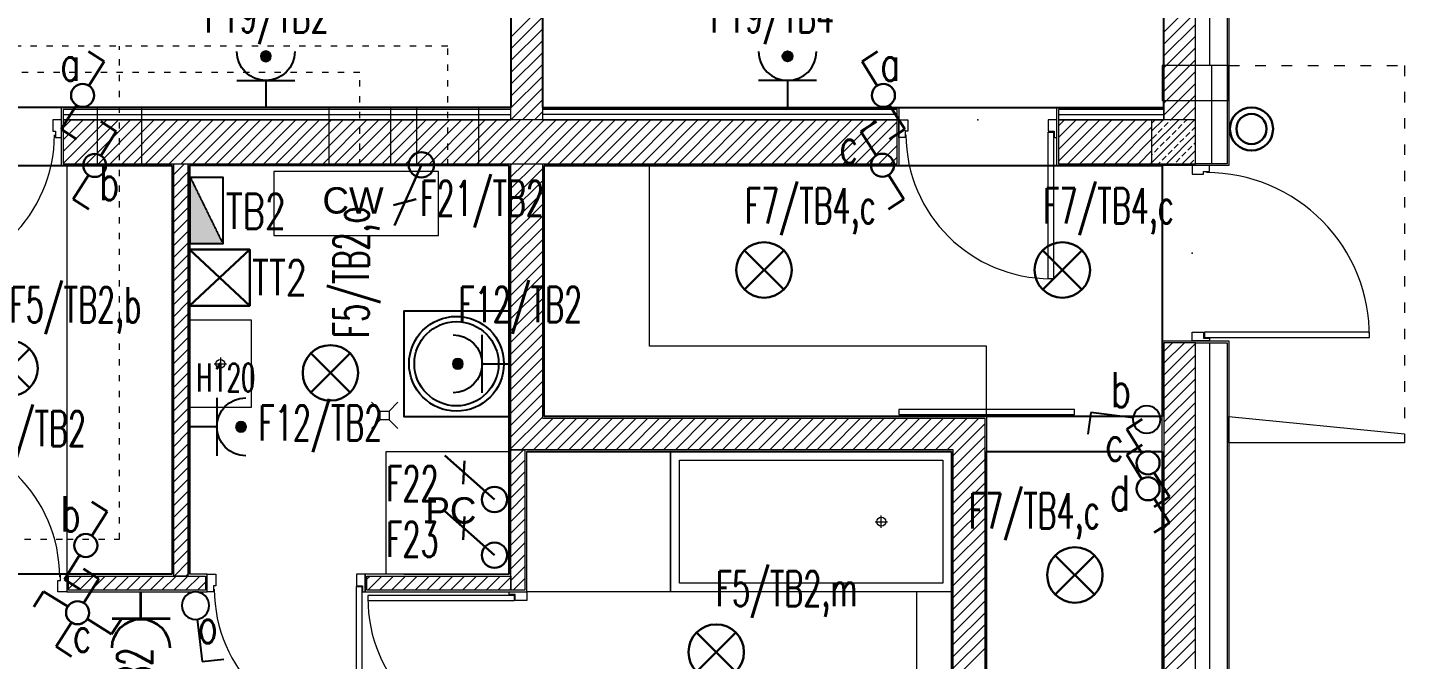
# Model space of a CAD drawing. Header units: millimetres. Extents: x 1780 to 154263, y -7240 to 17216.
# Drawn here: x 67474 to 68259, y 3984 to 4345 of the extents above; entities that cross this region are included whole.
import ezdxf

# ---------------------------------------------------------------- set-up
doc = ezdxf.new("R2010")
doc.units = ezdxf.units.MM
doc.linetypes.add('ACAD_ISO03W100', pattern=[30, 12, -18])
doc.linetypes.add('DASHED2', pattern=[0.375, 0.25, -0.125])
for name, color, linetype, lineweight in [('2d_SX_aranżacja drukowana', 200, 'Continuous', 5), ('2d_SX_aranżacja niedrukowana', 191, 'Continuous', 5), ('2d_SX_gruba przekroje', 90, 'Continuous', 20), ('2d_SX_instalacje', 200, 'Continuous', 9), ('2d_SX_instalacje szkic - wentylacja nawiew', 170, 'Continuous', 5), ('2d_SX_instalacje szkic - wentylacja wywiew', 14, 'Continuous', 5), ('2d_SX_przebicia', 96, 'Continuous', 13), ('2d_SX_stolarka drzwiowa', 211, 'Continuous', 5), ('2d_SX_stolarka okznaczenia', 251, 'Continuous', 5), ('2d_SX_szraf', 251, 'Continuous', 0), ('2d_SX_warstwy', 181, 'Continuous', 9), ('2d_SX_widok', 10, 'Continuous', 9)]:
    doc.layers.add(name, color=color, linetype=linetype, lineweight=lineweight)
doc.layers.add('2d_SX_powierzchnia', color=251, linetype='Continuous', plot=False)
doc.layers.add('2d_SX_rewizja 18 września', color=210, linetype='Continuous')
doc.layers.add('60 instalacje elektryka', color=10, linetype='Continuous')
doc.styles.add('OPIS', font='simplex.shx', dxfattribs={"width": 0.7, "height": 4})
doc.linetypes.add('ZIGZAG', pattern='A,0.00254,-5.08,[131,ltypeshp.shx,S=5.08,R=0,X=-5.08,Y=0],-10.16,[131,ltypeshp.shx,S=5.08,R=180,X=5.08,Y=0],-5.08', length=20.32254)

# ---------------------------------------------------------------- blocks, each defined once
blk = doc.blocks.new('PDKLD A0')
at = {"color": 8}
for q in [(73555.94, -14968.08), (73555.94, -15028.08)]:
    blk.add_line((73555.94, -15028.08), q, dxfattribs=at)
blk.add_lwpolyline([(73555.94, -15028.08), (73555.94, -14968.08), (73495.94, -14968.08), (73495.94, -15028.08), (73555.94, -15028.08)], close=True, dxfattribs=at)
for radius in [27, 24]:
    blk.add_circle((73525.94, -14998.08), radius, dxfattribs=at)
at = {"layer": '2d_SX_aranżacja drukowana', "color": 8, "ltscale": 5}
for p, q in [((73373.94, -14955.08), (73373.94, -14885.08)), ((73373.94, -14885.08), (73443.94, -14885.08)), ((73539.35, -14885.08), (73459.35, -14885.08)), ((73515.62, -14888.46), (73421.92, -14888.46)), ((73421.92, -14888.46), (73421.92, -14924.96)), ((73515.62, -14924.96), (73515.62, -14888.46)), ((73421.92, -14924.96), (73515.62, -14924.96)), ((73485.94, -15118.08), (73485.94, -15048.08)), ((73485.94, -15048.08), (73555.94, -15048.08))]:
    blk.add_line(p, q, dxfattribs=at)
at = {"layer": '2d_SX_aranżacja drukowana', "color": 8}
for p, q in [((73565.94, -15048.08), (73647.94, -15048.08)), ((73565.94, -15128.08), (73565.94, -15048.08)), ((73647.94, -15048.08), (73647.94, -15128.08)), ((73647.94, -15128.08), (73647.94, -15048.08)), ((73647.94, -15048.08), (73807.94, -15048.08)), ((73807.94, -15048.08), (73807.94, -15128.08)), ((73652.94, -15123.08), (73652.94, -15053.08)), ((73652.94, -15053.08), (73802.94, -15053.08)), ((73802.94, -15053.08), (73802.94, -15123.08)), ((73764.44, -15088.08), (73771.44, -15088.08)), ((73767.94, -15091.58), (73767.94, -15084.58)), ((73647.94, -15128.08), (73565.94, -15128.08)), ((73807.94, -15128.08), (73647.94, -15128.08)), ((73802.94, -15123.08), (73652.94, -15123.08)), ((73787.94, -15128.08), (73787.94, -15128.08)), ((73787.94, -15128.08), (73787.94, -15128.08)), ((73787.94, -15128.08), (73787.94, -15128.08)), ((73787.94, -15128.08), (73787.94, -15228.08))]:
    blk.add_line(p, q, dxfattribs=at)
at = {"layer": '2d_SX_aranżacja drukowana', "color": 8, "ltscale": 5}
blk.add_lwpolyline([(73408.94, -15023.08), (73373.94, -15023.08), (73373.94, -14973.08), (73408.94, -14973.08)], close=True, dxfattribs=at)
for points in [[(73391.44, -14994.58), (73391.44, -15001.58)], [(73387.94, -14998.08), (73394.94, -14998.08)]]:
    blk.add_lwpolyline(points, dxfattribs=at)
blk.add_circle((73391.44, -14998.08), 2.5, dxfattribs=at)
at = {"layer": '2d_SX_aranżacja drukowana', "color": 8}
blk.add_circle((73767.94, -15088.08), 2.5, dxfattribs=at)
at = {"layer": '2d_SX_aranżacja niedrukowana', "color": 8}
for p, q in [((73303.94, -14885.08), (73303.94, -15128.08)), ((73635.94, -14885.08), (73575.94, -14885.08)), ((73575.94, -14885.08), (73575.94, -15028.08)), ((73635.94, -14988.08), (73635.94, -14885.08)), ((73555.94, -15118.08), (73555.94, -14968.08)), ((73555.94, -15118.08), (73555.94, -14968.08)), ((73827.94, -14988.08), (73635.94, -14988.08)), ((73827.94, -15028.08), (73827.94, -14988.08)), ((73495.94, -15118.08), (73555.94, -15118.08)), ((73495.94, -15118.08), (73555.94, -15118.08))]:
    blk.add_line(p, q, dxfattribs=at)
at = {"layer": '2d_SX_gruba przekroje', "color": 8}
for p, q in [((73965.94, -14234.08), (73965.94, -14885.08)), ((73556.94, -14852.08), (73556.94, -14271.08)), ((73574.94, -14271.08), (73574.94, -14852.08)), ((73928.94, -14852.08), (73928.94, -14271.08)), ((73300.94, -14885.08), (73300.94, -14852.08)), ((73300.94, -14852.08), (73556.94, -14852.08)), ((73574.94, -14852.08), (73777.96, -14852.08)), ((73777.96, -14852.08), (73777.96, -14885.08)), ((73867.96, -14852.08), (73928.94, -14852.08)), ((73867.96, -14885.08), (73867.96, -14852.08)), ((73363.94, -14885.08), (73300.94, -14885.08)), ((73363.94, -14885.08), (73363.94, -15118.08)), ((73373.94, -15118.08), (73373.94, -14885.08)), ((73555.94, -14885.08), (73373.94, -14885.08)), ((73555.94, -15048.08), (73555.94, -14885.08)), ((73575.94, -14885.08), (73575.94, -15028.08)), ((73777.96, -14885.08), (73575.94, -14885.08)), ((73965.94, -14885.08), (73867.96, -14885.08)), ((73927.94, -15593.08), (73927.94, -14985.08)), ((73927.94, -14985.08), (73965.94, -14985.08)), ((73965.94, -14985.08), (73965.94, -15631.08)), ((73575.94, -15028.08), (73827.94, -15028.08)), ((73827.94, -15028.08), (73827.94, -15288.08)), ((73555.94, -15048.08), (73555.94, -15118.08)), ((73555.94, -15048.08), (73555.94, -15118.08)), ((73565.94, -15128.08), (73565.94, -15048.08)), ((73807.94, -15048.08), (73565.94, -15048.08)), ((73807.94, -15248.08), (73807.94, -15048.08)), ((73363.94, -15118.08), (73303.94, -15118.08)), ((73303.94, -15118.08), (73303.94, -15128.08)), ((73383.94, -15118.08), (73373.94, -15118.08)), ((73383.94, -15128.08), (73383.94, -15118.08)), ((73555.94, -15118.08), (73473.94, -15118.08)), ((73473.94, -15118.08), (73473.94, -15128.08)), ((73555.94, -15118.08), (73473.94, -15118.08)), ((73303.94, -15128.08), (73383.94, -15128.08)), ((73473.94, -15128.08), (73555.94, -15128.08)), ((73555.94, -15128.08), (73565.94, -15128.08))]:
    blk.add_line(p, q, dxfattribs=at)
at = {"layer": '2d_SX_instalacje', "color": 8}
for points in [[(73482.5, -15025.01), (73477.5, -15020.01)], [(73487.5, -15025.01), (73492.5, -15020.01)], [(73482.5, -15030.01), (73477.5, -15035.01)], [(73487.5, -15030.01), (73492.5, -15035.01)]]:
    blk.add_lwpolyline(points, dxfattribs=at)
blk.add_lwpolyline([(73482.5, -15030.01), (73482.5, -15025.01), (73487.5, -15025.01), (73487.5, -15030.01)], close=True, dxfattribs=at)
at = {"layer": '2d_SX_instalacje szkic - wentylacja nawiew', "color": 8, "linetype": 'ACAD_ISO03W100', "ltscale": 0.3}
for p, q in [((73470.94, -14832.08), (73165.94, -14832.08)), ((73470.94, -14885.08), (73470.94, -14832.08))]:
    blk.add_line(p, q, dxfattribs=at)
at = {"layer": '2d_SX_instalacje szkic - wentylacja wywiew', "color": 8, "linetype": 'ACAD_ISO03W100', "ltscale": 0.3}
for p, q in [((73520.94, -14817.08), (73218.94, -14817.08)), ((73333.94, -15098.08), (73333.94, -14817.08)), ((73520.94, -14885.08), (73520.94, -14817.08)), ((72973.94, -15098.08), (73303.94, -15098.08)), ((73303.94, -15098.08), (73333.94, -15098.08))]:
    blk.add_line(p, q, dxfattribs=at)
at = {"layer": '2d_SX_powierzchnia', "color": 8}
for p, q in [((73556.94, -14272.08), (73556.94, -14852.08)), ((73574.94, -14272.08), (73574.94, -14852.08)), ((73928.94, -14852.08), (73928.94, -14272.08)), ((73556.94, -14852.08), (73202.94, -14852.08)), ((73574.94, -14852.08), (73928.94, -14852.08)), ((73203.94, -14885.08), (73300.94, -14885.08)), ((73300.94, -14885.08), (73300.94, -14885.08)), ((73300.94, -14885.08), (73363.94, -14885.08)), ((73363.94, -14885.08), (73363.94, -15118.08)), ((73555.94, -14885.08), (73373.94, -14885.08)), ((73373.94, -14885.08), (73373.94, -15118.08)), ((73555.94, -15118.08), (73555.94, -14885.08)), ((73555.94, -15118.08), (73555.94, -14885.08)), ((73575.94, -15028.08), (73575.94, -14885.08)), ((73575.94, -14885.08), (73927.94, -14885.08)), ((73927.94, -14885.08), (73927.94, -15028.08)), ((73827.94, -15028.08), (73575.94, -15028.08)), ((73927.94, -15028.08), (73827.94, -15028.08)), ((73827.94, -15028.08), (73827.94, -15028.08)), ((73565.94, -15048.08), (73807.94, -15048.08)), ((73807.94, -15048.08), (73807.94, -15248.08)), ((73827.94, -15181.08), (73827.94, -15048.08)), ((73827.94, -15048.08), (73927.94, -15048.08)), ((73927.94, -15048.08), (73927.94, -15181.08)), ((73363.94, -15118.08), (73203.94, -15118.08))]:
    blk.add_line(p, q, dxfattribs=at)
at = {"layer": '2d_SX_przebicia', "color": 8}
for p, q in [((73965.94, -14828.08), (73927.94, -14828.08)), ((73927.94, -14828.08), (73927.94, -14848.08)), ((73965.94, -14848.08), (73965.94, -14828.08)), ((73321.44, -14885.08), (73321.44, -14852.08)), ((73321.44, -14852.08), (73346.44, -14852.08)), ((73346.44, -14852.08), (73346.44, -14885.08)), ((73453.44, -14885.08), (73453.44, -14852.08)), ((73453.44, -14852.08), (73488.44, -14852.08)), ((73488.44, -14852.08), (73488.44, -14885.08)), ((73503.44, -14885.08), (73503.44, -14852.08)), ((73503.44, -14852.08), (73538.44, -14852.08)), ((73538.44, -14852.08), (73538.44, -14885.08)), ((73927.94, -14848.08), (73965.94, -14848.08)), ((73346.44, -14885.08), (73321.44, -14885.08)), ((73488.44, -14885.08), (73453.44, -14885.08)), ((73538.44, -14885.08), (73503.44, -14885.08))]:
    blk.add_line(p, q, dxfattribs=at)
at = {"layer": '2d_SX_stolarka drzwiowa', "color": 8}
for p, q in [((73300.94, -14859.08), (73295.94, -14859.08)), ((73295.94, -14859.08), (73295.94, -14865.58)), ((73300.94, -14869.08), (73300.94, -14859.08)), ((73777.96, -14869.08), (73777.96, -14859.08)), ((73777.96, -14859.08), (73782.96, -14859.08)), ((73782.96, -14859.08), (73782.96, -14865.58)), ((73867.96, -14859.08), (73862.96, -14859.08)), ((73862.96, -14859.08), (73862.96, -14865.58)), ((73867.96, -14869.08), (73867.96, -14859.08)), ((73295.94, -14865.58), (73297.44, -14865.58)), ((73297.44, -14865.58), (73297.44, -14869.08)), ((73297.44, -14869.08), (73300.94, -14869.08)), ((73781.46, -14869.08), (73777.96, -14869.08)), ((73782.96, -14865.58), (73781.46, -14865.58)), ((73781.46, -14865.58), (73781.46, -14869.08)), ((73862.96, -14865.58), (73866.46, -14865.58)), ((73862.96, -14949.58), (73862.96, -14866.08)), ((73862.96, -14866.08), (73865.96, -14866.08)), ((73865.96, -14866.08), (73865.96, -14949.58)), ((73866.46, -14865.58), (73866.46, -14869.08)), ((73866.46, -14869.08), (73867.96, -14869.08)), ((73954.94, -14885.08), (73944.94, -14885.08)), ((73944.94, -14885.08), (73944.94, -14890.08)), ((73954.94, -14888.58), (73954.94, -14885.08)), ((73944.94, -14890.08), (73951.44, -14890.08)), ((73951.44, -14890.08), (73951.44, -14888.58)), ((73951.44, -14888.58), (73954.94, -14888.58)), ((73865.96, -14949.58), (73862.96, -14949.58)), ((73944.94, -14985.08), (73944.94, -14980.08)), ((73944.94, -14980.08), (73951.44, -14980.08)), ((73951.44, -14980.08), (73951.44, -14983.58)), ((74045.96, -14980.08), (73951.95, -14980.08)), ((73951.95, -14980.08), (73951.95, -14983.08)), ((74045.96, -14983.08), (74045.96, -14980.08)), ((73954.94, -14985.08), (73944.94, -14985.08)), ((73951.44, -14983.58), (73954.94, -14983.58)), ((73951.95, -14983.08), (74045.96, -14983.08)), ((73954.94, -14983.58), (73954.94, -14985.08)), ((73877.96, -15024.08), (73777.95, -15024.08)), ((73777.95, -15024.08), (73777.95, -15027.08)), ((73777.95, -15027.08), (73877.96, -15027.08)), ((73877.96, -15027.08), (73877.96, -15024.08)), ((73298.94, -15128.08), (73298.94, -15121.58)), ((73298.94, -15121.58), (73300.44, -15121.58)), ((73300.44, -15118.08), (73303.94, -15118.08)), ((73300.44, -15121.58), (73300.44, -15118.08)), ((73303.94, -15118.08), (73303.94, -15128.08)), ((73383.94, -15128.08), (73383.94, -15118.08)), ((73383.94, -15118.08), (73388.94, -15118.08)), ((73388.94, -15118.08), (73388.94, -15124.58)), ((73473.94, -15118.08), (73468.94, -15118.08)), ((73468.94, -15118.08), (73468.94, -15124.58)), ((73473.94, -15128.08), (73473.94, -15118.08)), ((73303.94, -15128.08), (73298.94, -15128.08)), ((73387.44, -15128.08), (73383.94, -15128.08)), ((73388.94, -15124.58), (73387.44, -15124.58)), ((73387.44, -15124.58), (73387.44, -15128.08)), ((73468.94, -15124.58), (73472.44, -15124.58)), ((73468.94, -15208.58), (73468.94, -15125.08)), ((73468.94, -15125.08), (73471.94, -15125.08)), ((73471.94, -15125.08), (73471.94, -15208.58)), ((73472.44, -15124.58), (73472.44, -15128.08)), ((73472.44, -15128.08), (73473.94, -15128.08)), ((73558.94, -15130.08), (73475.44, -15130.08)), ((73475.44, -15130.08), (73475.44, -15133.08)), ((73555.94, -15129.58), (73555.94, -15128.08)), ((73555.94, -15128.08), (73565.94, -15128.08)), ((73559.44, -15129.58), (73555.94, -15129.58)), ((73558.94, -15133.08), (73558.94, -15130.08)), ((73559.44, -15133.08), (73559.44, -15129.58)), ((73565.94, -15128.08), (73565.94, -15133.08)), ((73475.44, -15133.08), (73558.94, -15133.08)), ((73565.94, -15133.08), (73559.44, -15133.08))]:
    blk.add_line(p, q, dxfattribs=at)
at = {"layer": '2d_SX_stolarka okznaczenia', "color": 8}
for centre, radius, start, end in [((73214.52, -14867.15), 82.43, 269.94923, 359.70246), ((73864.38, -14867.15), 82.43, 180.29754, 270.05077), ((73953.1, -14981.94), 92.85, 359.29324, 89.9404), ((73217.52, -15120.01), 82.43, 0.29754, 90.05077), ((73470.37, -15126.15), 82.43, 180.29754, 270.05077), ((73557.87, -15131.66), 82.43, 179.94923, 269.70246)]:
    blk.add_arc(centre, radius, start, end, dxfattribs=at)
for p in [(73822.96, -14859.08), (73944.94, -14935.08)]:
    blk.add_point(p, dxfattribs=at)
at = {"layer": '2d_SX_szraf', "color": 8, "linetype": 'ZIGZAG'}
for p, q in [((73954.94, -14245.08), (73954.94, -14828.08)), ((73955.94, -14828.08), (73955.94, -14884.08)), ((73955.94, -14884.08), (73955.94, -14884.08)), ((73954.94, -14986.08), (73954.94, -15620.08))]:
    blk.add_line(p, q, dxfattribs=at)
at = {"layer": '2d_SX_szraf', "color": 8, "linetype": 'Continuous'}
for p, q in [((73928.94, -14809.16), (73946.94, -14791.16)), ((73556.94, -14811.85), (73574.94, -14793.85)), ((73556.94, -14818.59), (73574.94, -14800.59)), ((73928.94, -14815.9), (73946.94, -14797.9)), ((73556.94, -14825.32), (73574.94, -14807.32)), ((73928.94, -14822.63), (73946.94, -14804.63)), ((73556.94, -14832.06), (73574.94, -14814.06)), ((73928.94, -14829.37), (73946.94, -14811.37)), ((73556.94, -14838.79), (73574.94, -14820.79)), ((73928.94, -14836.1), (73946.94, -14818.1)), ((73556.94, -14845.53), (73574.94, -14827.53)), ((73928.94, -14842.84), (73946.94, -14824.84)), ((73928.94, -14849.57), (73946.94, -14831.57)), ((73556.94, -14852.26), (73574.94, -14834.26)), ((73928.94, -14856.31), (73946.94, -14838.31)), ((73556.94, -14859), (73574.94, -14841)), ((73563.6, -14859.08), (73574.94, -14847.73)), ((73932.91, -14859.08), (73946.94, -14845.04)), ((73570.33, -14859.08), (73574.94, -14854.47)), ((73939.64, -14859.08), (73946.94, -14851.78)), ((73301.94, -14863.67), (73306.53, -14859.08)), ((73301.94, -14870.41), (73313.27, -14859.08)), ((73301.94, -14877.14), (73320, -14859.08)), ((73301.94, -14883.88), (73326.74, -14859.08)), ((73308.47, -14884.08), (73333.47, -14859.08)), ((73315.21, -14884.08), (73340.21, -14859.08)), ((73321.94, -14884.08), (73346.94, -14859.08)), ((73328.68, -14884.08), (73353.68, -14859.08)), ((73335.41, -14884.08), (73360.41, -14859.08)), ((73342.15, -14884.08), (73367.15, -14859.08)), ((73348.88, -14884.08), (73373.88, -14859.08)), ((73355.62, -14884.08), (73380.62, -14859.08)), ((73362.36, -14884.08), (73387.36, -14859.08)), ((73369.09, -14884.08), (73394.09, -14859.08)), ((73375.83, -14884.08), (73400.83, -14859.08)), ((73382.56, -14884.08), (73407.56, -14859.08)), ((73389.3, -14884.08), (73414.3, -14859.08)), ((73396.03, -14884.08), (73421.03, -14859.08)), ((73402.77, -14884.08), (73427.77, -14859.08)), ((73409.5, -14884.08), (73434.5, -14859.08)), ((73416.24, -14884.08), (73441.24, -14859.08)), ((73422.97, -14884.08), (73447.97, -14859.08)), ((73429.71, -14884.08), (73454.71, -14859.08)), ((73436.44, -14884.08), (73461.44, -14859.08)), ((73443.18, -14884.08), (73468.18, -14859.08)), ((73449.91, -14884.08), (73474.91, -14859.08)), ((73456.65, -14884.08), (73481.65, -14859.08)), ((73463.38, -14884.08), (73488.38, -14859.08)), ((73470.12, -14884.08), (73495.12, -14859.08)), ((73476.85, -14884.08), (73501.85, -14859.08)), ((73483.59, -14884.08), (73508.59, -14859.08)), ((73490.32, -14884.08), (73515.32, -14859.08)), ((73497.06, -14884.08), (73522.06, -14859.08)), ((73503.79, -14884.08), (73528.79, -14859.08)), ((73510.53, -14884.08), (73535.53, -14859.08)), ((73517.26, -14884.08), (73542.26, -14859.08)), ((73524, -14884.08), (73549, -14859.08)), ((73530.74, -14884.08), (73555.74, -14859.08)), ((73537.47, -14884.08), (73562.47, -14859.08)), ((73544.21, -14884.08), (73569.21, -14859.08)), ((73550.94, -14884.08), (73575.94, -14859.08)), ((73557.68, -14884.08), (73582.68, -14859.08)), ((73564.41, -14884.08), (73589.41, -14859.08)), ((73571.15, -14884.08), (73596.15, -14859.08)), ((73577.88, -14884.08), (73602.88, -14859.08)), ((73584.62, -14884.08), (73609.62, -14859.08)), ((73591.35, -14884.08), (73616.35, -14859.08)), ((73598.09, -14884.08), (73623.09, -14859.08)), ((73604.82, -14884.08), (73629.82, -14859.08)), ((73611.56, -14884.08), (73636.56, -14859.08)), ((73618.29, -14884.08), (73643.29, -14859.08)), ((73625.03, -14884.08), (73650.03, -14859.08)), ((73631.76, -14884.08), (73656.76, -14859.08)), ((73638.5, -14884.08), (73663.5, -14859.08)), ((73645.23, -14884.08), (73670.23, -14859.08)), ((73651.97, -14884.08), (73676.97, -14859.08)), ((73658.7, -14884.08), (73683.7, -14859.08)), ((73665.44, -14884.08), (73690.44, -14859.08)), ((73672.17, -14884.08), (73697.17, -14859.08)), ((73678.91, -14884.08), (73703.91, -14859.08)), ((73685.64, -14884.08), (73710.64, -14859.08)), ((73692.38, -14884.08), (73717.38, -14859.08)), ((73699.11, -14884.08), (73724.11, -14859.08)), ((73705.85, -14884.08), (73730.85, -14859.08)), ((73712.59, -14884.08), (73737.59, -14859.08)), ((73719.32, -14884.08), (73744.32, -14859.08)), ((73726.06, -14884.08), (73751.06, -14859.08)), ((73732.79, -14884.08), (73757.79, -14859.08)), ((73739.53, -14884.08), (73764.53, -14859.08)), ((73746.26, -14884.08), (73771.26, -14859.08)), ((73753, -14884.08), (73776.96, -14860.12)), ((73868.96, -14862.42), (73872.29, -14859.08)), ((73868.96, -14869.15), (73879.02, -14859.08)), ((73868.96, -14875.89), (73885.76, -14859.08)), ((73868.96, -14882.62), (73892.49, -14859.08)), ((73874.23, -14884.08), (73899.23, -14859.08)), ((73880.97, -14884.08), (73905.97, -14859.08)), ((73887.7, -14884.08), (73912.7, -14859.08)), ((73894.44, -14884.08), (73919.44, -14859.08)), ((73901.17, -14884.08), (73921.94, -14863.31)), ((73921.94, -14865.55), (73928.42, -14859.08)), ((73921.94, -14874.53), (73937.4, -14859.08)), ((73921.94, -14883.51), (73946.38, -14859.08)), ((73921.94, -14861.06), (73923.49, -14859.52)), ((73929.1, -14862.89), (73931.35, -14860.64)), ((73932.47, -14859.52), (73932.91, -14859.08)), ((73936.96, -14864.01), (73939.2, -14861.77)), ((73940.33, -14860.64), (73941.89, -14859.08)), ((73944.82, -14865.13), (73946.94, -14863)), ((73946.38, -14859.08), (73946.94, -14858.51)), ((73759.73, -14884.08), (73776.96, -14866.86)), ((73907.91, -14884.08), (73921.94, -14870.04)), ((73922.37, -14869.62), (73924.61, -14867.38)), ((73925.73, -14866.26), (73927.98, -14864.01)), ((73930.22, -14870.75), (73932.47, -14868.5)), ((73930.36, -14884.08), (73946.94, -14867.49)), ((73933.59, -14867.38), (73935.84, -14865.13)), ((73938.08, -14871.87), (73940.33, -14869.62)), ((73941.45, -14868.5), (73943.69, -14866.26)), ((73766.47, -14884.08), (73776.96, -14873.59)), ((73914.64, -14884.08), (73921.94, -14876.78)), ((73921.94, -14879.02), (73922.37, -14878.6)), ((73923.49, -14877.48), (73925.73, -14875.24)), ((73926.86, -14874.11), (73929.1, -14871.87)), ((73931.35, -14878.6), (73933.59, -14876.36)), ((73934.71, -14875.24), (73936.96, -14872.99)), ((73939.2, -14879.73), (73941.45, -14877.48)), ((73939.34, -14884.08), (73946.94, -14876.47)), ((73942.57, -14876.36), (73944.82, -14874.11)), ((73945.94, -14872.99), (73946.94, -14871.98)), ((73364.94, -14890.23), (73371.09, -14884.08)), ((73556.94, -14884.81), (73557.68, -14884.08)), ((73556.94, -14891.55), (73564.41, -14884.08)), ((73556.94, -14898.28), (73571.15, -14884.08)), ((73773.2, -14884.08), (73776.96, -14880.33)), ((73921.38, -14884.08), (73921.94, -14883.51)), ((73925.87, -14884.08), (73926.86, -14883.09)), ((73927.98, -14881.97), (73930.22, -14879.73)), ((73935.84, -14883.09), (73938.08, -14880.85)), ((73943.83, -14884.08), (73945.94, -14881.97)), ((73364.94, -14896.97), (73372.94, -14888.97)), ((73556.94, -14905.02), (73574.94, -14887.02)), ((73556.94, -14911.75), (73574.94, -14893.75)), ((73364.94, -14903.7), (73372.94, -14895.7)), ((73364.94, -14910.44), (73372.94, -14902.44)), ((73556.94, -14918.49), (73574.94, -14900.49)), ((73364.94, -14917.17), (73372.94, -14909.17)), ((73556.94, -14925.22), (73574.94, -14907.22)), ((73364.94, -14923.91), (73372.94, -14915.91)), ((73556.94, -14931.96), (73574.94, -14913.96)), ((73364.94, -14930.64), (73372.94, -14922.64)), ((73556.94, -14938.7), (73574.94, -14920.7)), ((73364.94, -14937.38), (73372.94, -14929.38)), ((73556.94, -14945.43), (73574.94, -14927.43)), ((73364.94, -14944.11), (73372.94, -14936.11)), ((73556.94, -14952.17), (73574.94, -14934.17)), ((73556.94, -14958.9), (73574.94, -14940.9)), ((73364.94, -14950.85), (73372.94, -14942.85)), ((73364.94, -14957.58), (73372.94, -14949.58)), ((73556.94, -14965.64), (73574.94, -14947.64)), ((73364.94, -14964.32), (73372.94, -14956.32)), ((73556.94, -14972.37), (73574.94, -14954.37)), ((73364.94, -14971.05), (73372.94, -14963.05)), ((73556.94, -14979.11), (73574.94, -14961.11)), ((73364.94, -14977.79), (73372.94, -14969.79)), ((73556.94, -14985.84), (73574.94, -14967.84)), ((73364.94, -14984.52), (73372.94, -14976.52)), ((73556.94, -14992.58), (73574.94, -14974.58)), ((73364.94, -14991.26), (73372.94, -14983.26)), ((73556.94, -14999.31), (73574.94, -14981.31)), ((73556.94, -15006.05), (73574.94, -14988.05)), ((73928.94, -14991.01), (73933.87, -14986.08)), ((73928.94, -14997.75), (73940.61, -14986.08)), ((73928.94, -15004.48), (73946.94, -14986.48)), ((73364.94, -14997.99), (73372.94, -14989.99)), ((73364.94, -15004.73), (73372.94, -14996.73)), ((73556.94, -15012.78), (73574.94, -14994.78)), ((73928.94, -15011.22), (73946.94, -14993.22)), ((73364.94, -15011.46), (73372.94, -15003.46)), ((73556.94, -15019.52), (73574.94, -15001.52)), ((73928.94, -15017.95), (73946.94, -14999.95)), ((73364.94, -15018.2), (73372.94, -15010.2)), ((73556.94, -15026.25), (73574.94, -15008.25)), ((73928.94, -15024.69), (73946.94, -15006.69)), ((73364.94, -15024.93), (73372.94, -15016.93)), ((73556.94, -15032.99), (73574.94, -15014.99)), ((73928.94, -15031.42), (73946.94, -15013.42)), ((73928.94, -15038.16), (73946.94, -15020.16)), ((73364.94, -15031.67), (73372.94, -15023.67)), ((73556.94, -15039.72), (73574.94, -15021.72)), ((73928.94, -15044.89), (73946.94, -15026.89)), ((73364.94, -15038.4), (73372.94, -15030.4)), ((73556.94, -15046.46), (73574.94, -15028.46)), ((73563.06, -15047.08), (73581.06, -15029.08)), ((73569.79, -15047.08), (73587.79, -15029.08)), ((73576.53, -15047.08), (73594.53, -15029.08)), ((73583.26, -15047.08), (73601.26, -15029.08)), ((73590, -15047.08), (73608, -15029.08)), ((73596.73, -15047.08), (73614.73, -15029.08)), ((73603.47, -15047.08), (73621.47, -15029.08)), ((73610.2, -15047.08), (73628.2, -15029.08)), ((73616.94, -15047.08), (73634.94, -15029.08)), ((73623.67, -15047.08), (73641.67, -15029.08)), ((73630.41, -15047.08), (73648.41, -15029.08)), ((73637.14, -15047.08), (73655.14, -15029.08)), ((73643.88, -15047.08), (73661.88, -15029.08)), ((73650.61, -15047.08), (73668.61, -15029.08)), ((73657.35, -15047.08), (73675.35, -15029.08)), ((73664.08, -15047.08), (73682.08, -15029.08)), ((73670.82, -15047.08), (73688.82, -15029.08)), ((73677.55, -15047.08), (73695.55, -15029.08)), ((73684.29, -15047.08), (73702.29, -15029.08)), ((73691.02, -15047.08), (73709.02, -15029.08)), ((73697.76, -15047.08), (73715.76, -15029.08)), ((73704.49, -15047.08), (73722.49, -15029.08)), ((73711.23, -15047.08), (73729.23, -15029.08)), ((73717.97, -15047.08), (73735.97, -15029.08)), ((73724.7, -15047.08), (73742.7, -15029.08)), ((73731.44, -15047.08), (73749.44, -15029.08)), ((73738.17, -15047.08), (73756.17, -15029.08)), ((73744.91, -15047.08), (73762.91, -15029.08)), ((73751.64, -15047.08), (73769.64, -15029.08)), ((73758.38, -15047.08), (73776.38, -15029.08)), ((73765.11, -15047.08), (73783.11, -15029.08)), ((73771.85, -15047.08), (73789.85, -15029.08)), ((73778.58, -15047.08), (73796.58, -15029.08)), ((73785.32, -15047.08), (73803.32, -15029.08)), ((73792.05, -15047.08), (73810.05, -15029.08)), ((73798.79, -15047.08), (73816.79, -15029.08)), ((73805.52, -15047.08), (73823.52, -15029.08)), ((73808.94, -15050.4), (73826.94, -15032.4)), ((73928.94, -15051.63), (73946.94, -15033.63)), ((73364.94, -15045.14), (73372.94, -15037.14)), ((73808.94, -15057.13), (73826.94, -15039.13)), ((73928.94, -15058.36), (73946.94, -15040.36)), ((73364.94, -15051.87), (73372.94, -15043.87)), ((73364.94, -15058.61), (73372.94, -15050.61)), ((73556.94, -15047.55), (73557.41, -15047.08)), ((73556.94, -15054.29), (73564.15, -15047.08)), ((73808.94, -15063.87), (73826.94, -15045.87)), ((73928.94, -15065.1), (73946.94, -15047.1)), ((73364.94, -15065.35), (73372.94, -15057.35)), ((73556.94, -15061.02), (73564.94, -15053.02)), ((73808.94, -15070.6), (73826.94, -15052.6)), ((73808.94, -15077.34), (73826.94, -15059.34)), ((73928.94, -15071.83), (73946.94, -15053.83)), ((73364.94, -15072.08), (73372.94, -15064.08)), ((73556.94, -15067.76), (73564.94, -15059.76)), ((73556.94, -15074.49), (73564.94, -15066.49)), ((73808.94, -15084.07), (73826.94, -15066.07)), ((73928.94, -15078.57), (73946.94, -15060.57)), ((73928.94, -15085.3), (73946.94, -15067.3)), ((73364.94, -15078.82), (73372.94, -15070.82)), ((73556.94, -15081.23), (73564.94, -15073.23)), ((73808.94, -15090.81), (73826.94, -15072.81)), ((73928.94, -15092.04), (73946.94, -15074.04)), ((73364.94, -15085.55), (73372.94, -15077.55)), ((73556.94, -15087.96), (73564.94, -15079.96)), ((73808.94, -15097.54), (73826.94, -15079.54)), ((73928.94, -15098.78), (73946.94, -15080.78)), ((73364.94, -15092.29), (73372.94, -15084.29)), ((73556.94, -15094.7), (73564.94, -15086.7)), ((73808.94, -15104.28), (73826.94, -15086.28)), ((73928.94, -15105.51), (73946.94, -15087.51)), ((73364.94, -15099.02), (73372.94, -15091.02)), ((73364.94, -15105.76), (73372.94, -15097.76)), ((73556.94, -15101.43), (73564.94, -15093.43)), ((73808.94, -15111.01), (73826.94, -15093.01)), ((73928.94, -15112.25), (73946.94, -15094.25)), ((73364.94, -15112.49), (73372.94, -15104.49)), ((73556.94, -15108.17), (73564.94, -15100.17)), ((73808.94, -15117.75), (73826.94, -15099.75)), ((73808.94, -15124.48), (73826.94, -15106.48)), ((73928.94, -15118.98), (73946.94, -15100.98)), ((73365.09, -15119.08), (73372.94, -15111.23)), ((73556.94, -15114.9), (73564.94, -15106.9)), ((73556.94, -15121.64), (73564.94, -15113.64)), ((73808.94, -15131.22), (73826.94, -15113.22)), ((73928.94, -15125.72), (73946.94, -15107.72)), ((73304.94, -15119.7), (73305.56, -15119.08)), ((73304.94, -15126.44), (73312.3, -15119.08)), ((73311.03, -15127.08), (73319.03, -15119.08)), ((73317.77, -15127.08), (73325.77, -15119.08)), ((73324.5, -15127.08), (73332.5, -15119.08)), ((73331.24, -15127.08), (73339.24, -15119.08)), ((73337.97, -15127.08), (73345.97, -15119.08)), ((73344.71, -15127.08), (73352.71, -15119.08)), ((73351.44, -15127.08), (73359.44, -15119.08)), ((73358.18, -15127.08), (73366.18, -15119.08)), ((73364.91, -15127.08), (73372.91, -15119.08)), ((73371.65, -15127.08), (73379.65, -15119.08)), ((73371.82, -15119.08), (73372.94, -15117.96)), ((73474.94, -15120.82), (73476.68, -15119.08)), ((73475.41, -15127.08), (73483.41, -15119.08)), ((73482.15, -15127.08), (73490.15, -15119.08)), ((73488.88, -15127.08), (73496.88, -15119.08)), ((73495.62, -15127.08), (73503.62, -15119.08)), ((73502.35, -15127.08), (73510.35, -15119.08)), ((73509.09, -15127.08), (73517.09, -15119.08)), ((73515.82, -15127.08), (73523.82, -15119.08)), ((73522.56, -15127.08), (73530.56, -15119.08)), ((73529.29, -15127.08), (73537.29, -15119.08)), ((73536.03, -15127.08), (73544.03, -15119.08)), ((73542.77, -15127.08), (73550.77, -15119.08)), ((73549.5, -15127.08), (73556.94, -15119.64)), ((73558.24, -15127.08), (73564.94, -15120.37)), ((73808.94, -15137.95), (73826.94, -15119.95)), ((73928.94, -15132.45), (73946.94, -15114.45)), ((73928.94, -15139.19), (73946.94, -15121.19)), ((73378.39, -15127.08), (73382.94, -15122.52)), ((73556.24, -15127.08), (73556.94, -15126.37)), ((73808.94, -15144.69), (73826.94, -15126.69)), ((73928.94, -15145.92), (73946.94, -15127.92)), ((73808.94, -15151.42), (73826.94, -15133.42)), ((73928.94, -15152.66), (73946.94, -15134.66)), ((73808.94, -15158.16), (73826.94, -15140.16)), ((73928.94, -15159.39), (73946.94, -15141.39)), ((73808.94, -15164.89), (73826.94, -15146.89)), ((73808.94, -15171.63), (73826.94, -15153.63)), ((73928.94, -15166.13), (73946.94, -15148.13)), ((73808.94, -15178.36), (73826.94, -15160.36)), ((73928.94, -15172.86), (73946.94, -15154.86)), ((73928.94, -15179.6), (73946.94, -15161.6))]:
    blk.add_line(p, q, dxfattribs=at)
at = {"layer": '2d_SX_szraf', "color": 8, "linetype": 'ZIGZAG', "ltscale": 0.5}
for p, q in [((73301.94, -14856.08), (73556.94, -14856.08)), ((73776.96, -14856.08), (73574.94, -14856.08)), ((73868.96, -14856.08), (73928.94, -14856.08))]:
    blk.add_line(p, q, dxfattribs=at)
at = {"layer": '2d_SX_warstwy', "color": 8}
for p, q in [((73964.94, -14235.08), (73964.94, -14828.08)), ((73946.94, -14884.08), (73946.94, -14253.08)), ((73556.94, -14859.08), (73556.94, -14271.08)), ((73574.94, -14271.08), (73574.94, -14859.08)), ((73928.94, -14271.08), (73928.94, -14859.08)), ((73964.94, -14828.08), (73946.94, -14828.08)), ((73964.94, -14828.08), (73964.94, -14884.08)), ((73556.94, -14853.08), (73301.94, -14853.08)), ((73301.94, -14853.08), (73301.94, -14859.08)), ((73556.94, -14859.08), (73556.94, -14853.08)), ((73776.96, -14853.08), (73574.94, -14853.08)), ((73574.94, -14853.08), (73574.94, -14859.08)), ((73776.96, -14859.08), (73776.96, -14853.08)), ((73928.94, -14853.08), (73868.96, -14853.08)), ((73868.96, -14853.08), (73868.96, -14859.08)), ((73928.94, -14859.08), (73928.94, -14853.08)), ((73301.94, -14859.08), (73556.94, -14859.08)), ((73776.96, -14859.08), (73301.94, -14859.08)), ((73301.94, -14859.08), (73301.94, -14884.08)), ((73574.94, -14859.08), (73556.94, -14859.08)), ((73574.94, -14859.08), (73776.96, -14859.08)), ((73776.96, -14884.08), (73776.96, -14859.08)), ((73868.96, -14859.08), (73928.94, -14859.08)), ((73928.94, -14859.08), (73868.96, -14859.08)), ((73868.96, -14859.08), (73868.96, -14884.08)), ((73946.94, -14859.08), (73921.94, -14859.08)), ((73921.94, -14859.08), (73921.94, -14884.08)), ((73946.94, -14884.08), (73946.94, -14859.08)), ((73301.94, -14884.08), (73776.96, -14884.08)), ((73364.94, -15119.08), (73364.94, -14884.08)), ((73364.94, -14884.08), (73372.94, -14884.08)), ((73372.94, -14884.08), (73372.94, -15119.08)), ((73556.94, -15047.08), (73556.94, -14884.08)), ((73556.94, -14884.08), (73574.94, -14884.08)), ((73574.94, -14884.08), (73574.94, -15029.08)), ((73868.96, -14884.08), (73946.94, -14884.08)), ((73921.94, -14884.08), (73946.94, -14884.08)), ((73964.94, -14884.08), (73946.94, -14884.08)), ((73946.94, -14986.08), (73928.94, -14986.08)), ((73928.94, -14986.08), (73928.94, -15594.08)), ((73946.94, -14986.08), (73964.94, -14986.08)), ((73946.94, -15612.08), (73946.94, -14986.08)), ((73964.94, -14986.08), (73964.94, -15630.08)), ((73574.94, -15029.08), (73826.94, -15029.08)), ((73826.94, -15029.08), (73826.94, -15262.08)), ((73808.94, -15047.08), (73556.94, -15047.08)), ((73556.94, -15047.08), (73564.94, -15047.08)), ((73556.94, -15127.08), (73556.94, -15047.08)), ((73564.94, -15047.08), (73564.94, -15127.08)), ((73808.94, -15262.08), (73808.94, -15047.08)), ((73304.94, -15127.08), (73304.94, -15119.08)), ((73304.94, -15119.08), (73382.94, -15119.08)), ((73372.94, -15119.08), (73364.94, -15119.08)), ((73382.94, -15119.08), (73382.94, -15127.08)), ((73474.94, -15127.08), (73474.94, -15119.08)), ((73474.94, -15119.08), (73556.94, -15119.08)), ((73556.94, -15119.08), (73556.94, -15127.08)), ((73382.94, -15127.08), (73304.94, -15127.08)), ((73556.94, -15127.08), (73474.94, -15127.08)), ((73564.94, -15127.08), (73556.94, -15127.08))]:
    blk.add_line(p, q, dxfattribs=at)
at = {"layer": '2d_SX_widok', "color": 8, "linetype": 'ACAD_ISO03W100', "ltscale": 0.5}
for p, q in [((73965.94, -14828.08), (74065.94, -14828.08)), ((74065.94, -14828.08), (74065.94, -15043.08)), ((74065.94, -15043.08), (73965.94, -15043.08))]:
    blk.add_line(p, q, dxfattribs=at)
at = {"layer": '2d_SX_widok', "color": 8}
for p, q in [((73965.94, -15028.08), (74065.94, -15038.08)), ((73965.94, -15043.08), (73965.94, -15028.08)), ((74065.94, -15043.08), (73965.94, -15043.08)), ((74065.94, -15038.08), (74065.94, -15043.08))]:
    blk.add_line(p, q, dxfattribs=at)
at = {"layer": '60 instalacje elektryka', "lineweight": 15, "char_height": 15, "width": 46.676, "attachment_point": 3, "style": 'OPIS'}
for s, insert in [('\\pxql;{\\W1;\\fArial|b0|i0|c238|p34;\\C8;CW}', (73496.27, -14897.46)), ('\\pxql;{\\W1;\\fArial|b0|i0|c238|p34;\\C8;PC}', (73554.88, -15074.15))]:
    blk.add_mtext(s, dxfattribs=dict(at, insert=insert))
blk = doc.blocks.new('lampa1')
at = {"layer": '60 instalacje elektryka', "lineweight": 30}
for p, q in [((2045.42, 2946.75), (2067.75, 2924.42)), ((2067.75, 2946.75), (2045.42, 2924.42))]:
    blk.add_line(p, q, dxfattribs=at)
blk.add_circle((2056.58, 2935.58), 15.79, dxfattribs=at)
blk = doc.blocks.new('wyl jednbieg')
at = {"layer": '60 instalacje elektryka', "lineweight": 30}
for p, q in [((2059.79, 3882.77), (2066.28, 3897.38)), ((2066.28, 3897.38), (2075.69, 3893.31))]:
    blk.add_line(p, q, dxfattribs=at)
blk.add_circle((2057.17, 3876.88), 6.45, dxfattribs=at)
blk = doc.blocks.new('schodowy')
blk.add_blockref('wyl jednbieg', (82.33, 4.2))
at = {"rotation": 180}
blk.add_blockref('wyl jednbieg', (4196.68, 7757.96), dxfattribs=at)
blk = doc.blocks.new('jednobiegunowy')
at = {"layer": '60 instalacje elektryka'}
for p, q in [((2190.56, 2793.4), (2200.02, 2802.78)), ((2200.02, 2802.78), (2204.88, 2797.97))]:
    blk.add_line(p, q, dxfattribs=at)
blk.add_circle((2187.5, 2790.37), 4.3, dxfattribs=at)
blk = doc.blocks.new('gniazdo')
at = {"layer": '60 instalacje elektryka', "lineweight": 35}
for p, q in [((1911.13, 1039.39), (1911.13, 1043.76)), ((1911.13, 1041.58), (1909.09, 1041.58))]:
    blk.add_line(p, q, dxfattribs=at)
blk.add_arc((1913.32, 1041.58), 2.18, 90, 270, dxfattribs=at)
blk = doc.blocks.new('gniazdo IP44')
at = {"layer": '60 instalacje elektryka'}
h = blk.add_hatch(color=256, dxfattribs=at)
h.dxf.hatch_style = 1
edge = h.paths.add_edge_path()
edge.add_arc((1758.87, 20893.39), 2.87, 0, 360)
at = {"layer": '60 instalacje elektryka', "lineweight": 25}
for p, q in [((1775.37, 20879.59), (1742.37, 20879.59)), ((1758.87, 20879.59), (1758.87, 20864.16))]:
    blk.add_line(p, q, dxfattribs=at)
at = {"layer": '60 instalacje elektryka'}
blk.add_circle((1758.87, 20893.39), 2.87, dxfattribs=at)
at = {"layer": '60 instalacje elektryka', "lineweight": 25}
blk.add_arc((1758.87, 20896.09), 16.5, 180, 0, dxfattribs=at)
blk = doc.blocks.new('przyc dzwon')
at = {"layer": '60 instalacje elektryka', "lineweight": 30}
for radius in [12.29, 8.6]:
    blk.add_circle((1849.39, 2121.08), radius, dxfattribs=at)
blk = doc.blocks.new('wyp1f')
at = {"layer": '60 instalacje elektryka', "linetype": 'ByBlock'}
h = blk.add_hatch(color=256, dxfattribs=at)
h.dxf.hatch_style = 1
edge = h.paths.add_edge_path()
edge.add_arc((71861.09, -8614.48), 7.23, 162.83573, 162.83573)
at = {"layer": '60 instalacje elektryka', "linetype": 'ByBlock', "lineweight": 30}
for p, q in [((71881.72, -8646.18), (71861.09, -8614.48)), ((71880.43, -8634.61), (71867.13, -8633.35))]:
    blk.add_line(p, q, dxfattribs=at)
blk.add_circle((71861.09, -8614.48), 7.23, dxfattribs=at)
blk = doc.blocks.new('TB1')
at = {"linetype": 'DASHED2'}
blk.add_hatch(color=1, dxfattribs=at).paths.add_polyline_path([(2274.41, 2644.78), (2237.65, 2626.74), (2237.65, 2644.78)])
at = {"color": 1, "linetype": 'DASHED2'}
for p, q in [((2237.65, 2626.74), (2237.65, 2644.78)), ((2237.65, 2644.78), (2274.41, 2644.78)), ((2274.41, 2644.78), (2237.65, 2626.74))]:
    blk.add_line(p, q, dxfattribs=at)
at = {"color": 1}
blk.add_lwpolyline([(2237.65, 2644.78), (2274.41, 2644.78), (2274.41, 2626.74), (2237.65, 2626.74)], close=True, dxfattribs=at)

msp = doc.modelspace()

# ---------------------------------------------------------------- hatches: boundary and pattern name
at = {"layer": '60 instalacje elektryka', "linetype": 'ByBlock'}
h = msp.add_hatch(color=256, dxfattribs=at)
h.dxf.hatch_style = 1
edge = h.paths.add_edge_path()
edge.add_arc((67698.66, 4266.35), 7.23, 26.44977, 26.44977, ccw=False)

# ---------------------------------------------------------------- linework, layer by layer
at = {"layer": '60 instalacje elektryka', "linetype": 'ByBlock', "lineweight": 30}
for p, q in [((67683.42, 4231.74), (67698.66, 4266.35)), ((67682.82, 4243.36), (67695.74, 4246.75))]:
    msp.add_line(p, q, dxfattribs=at)
at = {"layer": '60 instalacje elektryka', "lineweight": 30}
msp.add_lwpolyline([(67566.64, 4218.02), (67600.89, 4218.02), (67600.89, 4185.98), (67566.64, 4185.98)], close=True, dxfattribs=at)
msp.add_lwpolyline([(67566.64, 4185.98), (67600.89, 4218.02), (67566.64, 4218.02), (67600.89, 4185.98)], dxfattribs=at)
at = {"layer": '60 instalacje elektryka', "linetype": 'ByBlock', "lineweight": 30}
msp.add_circle((67698.66, 4266.35), 7.23, dxfattribs=at)

# ---------------------------------------------------------------- block references
at = {"xscale": 1.037316055007232, "yscale": 1.037316055007232, "zscale": 1.037316055007232, "rotation": 89.99999999999986}
msp.add_blockref('TB1', (70310.37, 1900.06), dxfattribs=at)
at = {"layer": '2d_SX_rewizja 18 września'}
msp.add_blockref('PDKLD A0', (-5807.3, 19151.02), dxfattribs=at)
at = {"layer": '2d_SX_rewizja 18 września', "xscale": -1, "rotation": 261.6429473774267}
for p in [(65818.9, -68274.49), (65818.9, -68306.24)]:
    msp.add_blockref('wyp1f', p, dxfattribs=at)
at = {"layer": '60 instalacje elektryka'}
for name, p, xscale, yscale, zscale, rotation in [('schodowy', (69577.35, 8316.27), -1.01853555804, 1.01853555804, 1.01853555804, 123.8136520127741), ('schodowy', (65890.16, 8316.27), 1.01853555804, 1.01853555804, 1.01853555804, 236.1863479872259), ('schodowy', (69584.23, 8276.38), -1.01853555804, 1.01853555804, 1.01853555804, 123.8136520127741), ('schodowy', (65889.56, 8276.48), 1.01853555804, 1.01853555804, 1.01853555804, 236.1863479872259), ('lampa1', (64955.04, 6265.26), 1.0011, 1.0011, 1.0011, 270), ('lampa1', (65124.95, 6265.26), 1.0011, 1.0011, 1.0011, 270), ('lampa1', (64525.46, 6209.16), 1.0011, 1.0011, 1.0011, 270), ('lampa1', (64708.02, 6206.59), 1.0011, 1.0011, 1.0011, 270), ('jednobiegunowy', (74358.33, 2527.31), -1.818212235840003, 1.818212235840003, 1.818212235840003, 37.59092794909617), ('schodowy', (66040.93, 8106.82), 1.01853555804, 1.01853555804, 1.01853555804, 236.1863479872259), ('schodowy', (66040.93, 8092.09), 1.01853555804, 1.01853555804, 1.01853555804, 236.1863479872259), ('schodowy', (69579.17, 8059.76), -1.01853555804, 1.01853555804, 1.01853555804, 123.8136520127741), ('lampa1', (65132.1, 6091.43), 1.0011, 1.0011, 1.0011, 270), ('schodowy', (69574.47, 8021.45), -1.01853555804, 1.01853555804, 1.01853555804, 123.8136520127741), ('schodowy', (63492.4, 6082.74), -1.01853555804, 1.01853555804, 1.01853555804, 213.8136520127741), ('jednobiegunowy', (67627.92, 10461.49), -1.818212235840003, 1.818212235840003, 1.818212235840003, 141.3904133450356), ('gniazdo', (75409.31, 18448.41), -7.556206694400001, 7.556206694400001, 7.556206694400001, 89.99999999999999), ('lampa1', (64927.79, 6047.44), 1.0011, 1.0011, 1.0011, 270)]:
    msp.add_blockref(name, p, dxfattribs=dict(at, xscale=xscale, yscale=yscale, zscale=zscale, rotation=rotation))
at = {"layer": '60 instalacje elektryka', "xscale": -1}
msp.add_blockref('gniazdo IP44', (69368.91, -16565.22), dxfattribs=at)
at = {"layer": '60 instalacje elektryka'}
msp.add_blockref('gniazdo IP44', (66148.38, -16565.22), dxfattribs=at)
at = {"layer": '60 instalacje elektryka', "xscale": -1}
for name, p, rotation in [('przyc dzwon', (66322.11, 6407.85), 180), ('gniazdo IP44', (88612.8, 5911.8), 89.99999999999987), ('gniazdo IP44', (46702.49, 2358.16), 270)]:
    msp.add_blockref(name, p, dxfattribs=dict(at, rotation=rotation))

# ---------------------------------------------------------------- texts
at = {"layer": '60 instalacje elektryka', "lineweight": 15, "style": 'OPIS'}
for s, insert, char_height, width, attachment_point in [('\\pxql;{\\W0.6;F19/TB2}', (67575.41, 4361.74), 20, 22.1829, 1), ('\\pxql;{\\W0.6;F19/TB4}', (67885.59, 4361.74), 20, 22.1829, 3), ('\\pxql;{\\W0.6;F21/TB2}', (67772.88, 4257.18), 20, 74.8571, 3), ('\\pxql;{\\W0.6;F7/TB4,c}', (67882.97, 4252.96), 20, 22.1829, 1), ('\\pxql;{\\W0.6;F7/TB4,c}', (68052.88, 4252.96), 20, 22.1829, 1), ('\\pxql;{\\W0.6;F5/TB2,b}', (67464.01, 4196.53), 20, 22.1829, 1), ('\\pxql;{\\W0.6;F12/TB2}', (67719.75, 4196.71), 20, 77.1429, 1), ('\\pxql;{\\W0.6;H120}', (67606.04, 4153.1), 16, 35.6571, 3), ('\\pxql;{\\W0.6;F8/TB2}', (67469.63, 4125.99), 20, 22.1829, 3), ('\\pxql;{\\W0.6;F12/TB2}', (67680.8, 4129.16), 20, 74.8571, 3), ('\\pxql;{\\W0.6;F22}', (67755.76, 4094.59), 20, 77.1429, 3), ('\\pxql;{\\W0.6;F7/TB4,c}', (68010.58, 4079.13), 20, 22.1829, 1), ('\\pxql;{\\W0.6;F23}', (67755.76, 4062.84), 20, 77.1429, 3), ('\\pxql;{\\W0.6;F5/TB2,m}', (67866.34, 4034.81), 20, 22.1829, 1)]:
    msp.add_mtext(s, dxfattribs=dict(at, insert=insert, char_height=char_height, width=width, attachment_point=attachment_point))
at = {"layer": '60 instalacje elektryka', "lineweight": 20, "char_height": 20, "width": 8.2, "style": 'OPIS'}
for s, insert, attachment_point, rotation in [('\\pxqr;a', (67504.33, 4314.21), 9, 0), ('\\pxqr;a', (67963.19, 4314.21), 7, 360), ('\\pxqr;c', (67939.38, 4267.28), 7, 360), ('\\pxqr;b', (67526.61, 4246.2), 9, 0), ('\\pxqr;b', (68094.73, 4128.16), 7, 360), ('\\pxqr;c', (68090.75, 4097.63), 7, 360), ('\\pxqr;d', (68094.08, 4069.29), 7, 360), ('\\pxqr;b', (67504.6, 4057.4), 9, 0), ('\\pxqr;c', (67510.89, 3988.75), 9, 0), ('\\pxqr;o', (67582.68, 3993.64), 9, 0)]:
    msp.add_mtext(s, dxfattribs=dict(at, insert=insert, attachment_point=attachment_point, rotation=rotation))
at = {"layer": '60 instalacje elektryka', "lineweight": 30, "char_height": 20, "attachment_point": 1, "style": 'OPIS'}
for s, insert, width in [('\\pxql;TB2', (67587.28, 4249.76), 39.3333), ('\\pxql;TT2', (67602.22, 4211.99), 31.4286)]:
    msp.add_mtext(s, dxfattribs=dict(at, insert=insert, width=width))
at = {"layer": '60 instalacje elektryka', "lineweight": 15, "char_height": 20, "attachment_point": 7, "rotation": 90, "style": 'OPIS'}
for s, insert, width in [('\\pxql;{\\W0.6;F5/TB2,o}', (67675.29, 4167.57), 82.2857), ('\\pxql;{\\W0.6;F8/TB2}', (67552, 3930.95), 22.1829)]:
    msp.add_mtext(s, dxfattribs=dict(at, insert=insert, width=width))

doc.saveas('drawing.dxf')
